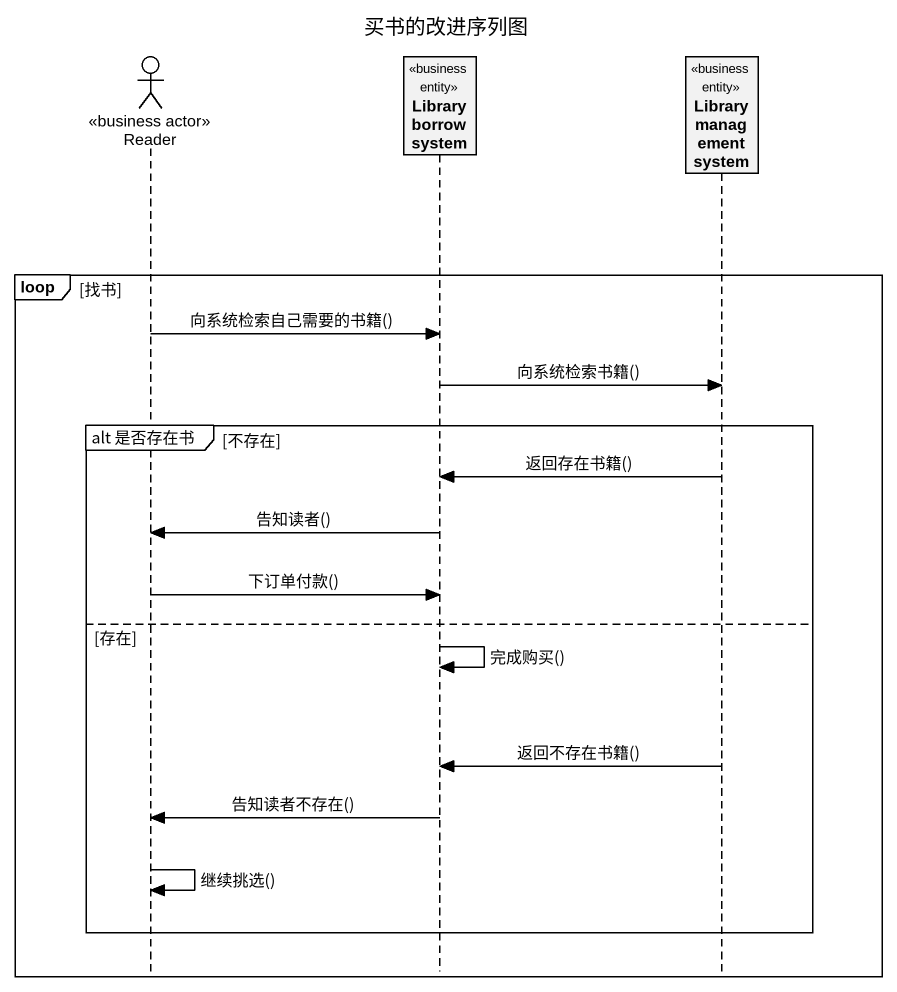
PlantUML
@startuml
title 买书的改进序列图
hide footbox
actor Reader <<business actor>>
participant "Library borrow system" as Library_borrow_system <<business entity>>
participant "Library management system" as Library_management_system <<business entity>>

loop 找书
  Reader -> Library_borrow_system : 向系统检索自己需要的书籍()
  Library_borrow_system -> Library_management_system : 向系统检索书籍()
  group alt 是否存在书 [不存在]
    Library_management_system -> Library_borrow_system : 返回存在书籍()
    Library_borrow_system -> Reader : 告知读者()
    Reader -> Library_borrow_system : 下订单付款()
  else 存在
    Library_borrow_system -> Library_borrow_system : 完成购买()
    Library_management_system -> Library_borrow_system : 返回不存在书籍()
    Library_borrow_system -> Reader : 告知读者不存在()
    Reader -> Reader : 继续挑选()
  end
end
@enduml
